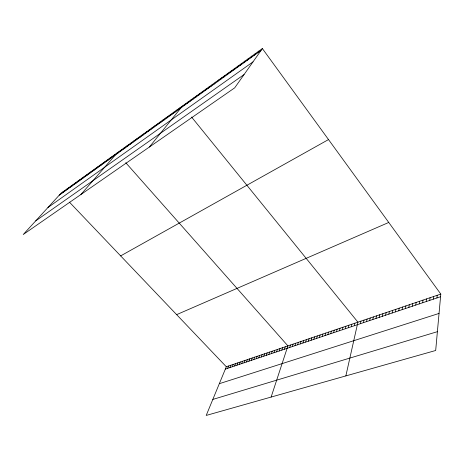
<?xml version="1.0" encoding="UTF-8"?>
<svg xmlns="http://www.w3.org/2000/svg" width="464" height="464" viewBox="0 0 464 464"><rect width="100%" height="100%" fill="white"/><g stroke="black" fill="none" stroke-linecap="round" stroke-linejoin="round"><path stroke-width="0.7" d="M440.8 294.077L435.684 350.488L206.207 415.437L226.31 366.757L440.8 294.077L262.375 48.563L60.981 193.273L23.2 234.546L234.697 87.847L262.375 48.563M436.937 297.958L437.192 295.295M433.341 299.164L433.614 296.508M429.768 300.365L430.058 297.714M426.225 301.559L426.532 298.909M422.71 302.737L423.029 300.098M419.218 303.914L419.549 301.275M415.75 305.08L416.098 302.447M412.305 306.24L412.67 303.607M408.888 307.388L409.265 304.761M405.495 308.525L405.884 305.909M402.126 309.662L402.526 307.046M398.779 310.787L399.197 308.171M395.456 311.901L395.885 309.297M392.155 313.014L392.602 310.41M388.884 314.116L389.337 311.512M385.63 315.207L386.1 312.614M382.4 316.291L382.881 313.705M379.192 317.37L379.685 314.783M376.008 318.443L376.513 315.862M372.841 319.505L373.358 316.929M369.698 320.566L370.231 317.991M366.577 321.616L367.123 319.041M363.48 322.654L364.031 320.09M360.4 323.692L360.963 321.129M345.854 375.91L357.918 322.161L191.557 117.027M354.31 325.74L354.89 323.188M351.289 326.755L351.886 324.203M348.296 327.764L348.899 325.218M345.32 328.761L345.935 326.221M342.362 329.753L342.989 327.219M339.428 330.745L340.066 328.21M336.51 331.725L337.154 329.196M333.61 332.7L334.266 330.177M330.733 333.668L331.4 331.151M327.868 334.631L328.547 332.114M325.026 335.582L325.716 333.077M322.207 336.533L322.903 334.028M319.4 337.479L320.108 334.973M316.616 338.413L317.33 335.919M313.844 339.346L314.569 336.852M311.095 340.269L311.825 337.78M308.363 341.191L309.099 338.703M305.643 342.101L306.391 339.625M302.946 343.012L303.7 340.535M300.266 343.911L301.026 341.44M297.598 344.81L298.369 342.339M294.953 345.697L295.73 343.232M292.32 346.585L293.109 344.126M289.704 347.461L290.499 345.007M271.121 397.062L287.912 345.883L125.773 162.725M284.444 349.23L285.256 346.782M281.805 350.117L282.622 347.675M279.177 351.004L280.001 348.563M276.567 351.88L277.402 349.444M273.975 352.75L274.816 350.326M271.394 353.62L272.246 351.196M268.836 354.479L269.688 352.06M266.29 355.337L267.154 352.918M263.761 356.184L264.631 353.771M261.249 357.031L262.125 354.624M258.75 357.872L259.631 355.465M256.267 358.707L257.16 356.306M253.802 359.536L254.695 357.141M251.349 360.36L252.254 357.97M248.913 361.178L249.823 358.794M246.488 361.995L247.405 359.612M244.081 362.802L245.004 360.424M241.692 363.608L242.62 361.236M239.314 364.408L240.248 362.036M236.947 365.203L237.893 362.836M234.598 365.992L235.55 363.631M232.267 366.775L233.218 364.42M229.947 367.558L230.904 365.203M227.638 368.335L228.601 365.986M257.549 52.925L258.848 51.098M254.04 55.442L255.351 53.615M250.56 57.942L251.882 56.103M247.109 60.419L248.443 58.574M243.687 62.872L245.038 61.022M240.294 65.302L241.657 63.452M236.936 67.715L238.31 65.859M233.601 70.11L234.987 68.243M230.295 72.477L231.693 70.609M227.018 74.832L228.427 72.958M223.77 77.163L225.191 75.284M220.545 79.472L221.978 77.592M217.355 81.763L218.793 79.878M214.182 84.036L215.638 82.151M211.039 86.292L212.506 84.402M207.924 88.531L209.397 86.629M204.833 90.747L206.318 88.844M201.77 92.945L203.261 91.043M198.731 95.126L200.233 93.218M195.715 97.289L197.223 95.375M192.722 99.435L194.242 97.521M189.753 101.564L191.284 99.644M186.812 103.675L188.349 101.755M183.889 105.769L185.438 103.849M149.367 147.036L182.549 105.92M178.124 109.91L179.684 107.979M175.27 111.957L176.842 110.026M172.44 113.987L174.023 112.05M169.638 116L171.222 114.063M166.849 117.995L168.444 116.058M164.088 119.979L165.689 118.036M161.344 121.945L162.957 120.002M155.927 125.831L157.551 123.888M158.624 123.894L160.242 121.951M153.248 127.757L154.877 125.808M150.591 129.659L152.227 127.71M147.952 131.556L149.594 129.601M145.336 133.429L146.984 131.48M142.738 135.297L144.391 133.342M140.157 137.147L141.816 135.186M135.059 140.807L136.729 138.846M137.599 138.98L139.264 137.025M132.536 142.61L134.212 140.65M130.036 144.408L131.718 142.448M127.548 146.189L129.236 144.229M122.635 149.715L124.335 147.749M125.083 147.958L126.776 145.998M120.205 151.461L121.91 149.495M117.792 153.19L119.503 151.223M112.949 156.664L114.666 154.698M80.898 194.526L117.114 152.94M110.519 158.41L112.242 156.443M105.711 161.861L107.439 159.889M108.106 160.144L109.829 158.172M103.333 163.566L105.067 161.6M98.629 166.941L100.369 164.969M100.972 165.259L102.712 163.287M96.303 168.612L98.049 166.64M91.698 171.912L93.455 169.94M93.989 170.265L95.741 168.299M87.162 175.166L88.92 173.194M89.419 173.548L91.182 171.576M84.918 176.778L86.681 174.806M80.475 179.962L82.25 177.99M82.685 178.379L84.454 176.407M76.096 183.106L77.877 181.134M78.277 181.54L80.052 179.568M71.781 186.203L73.561 184.231M73.927 184.66L75.713 182.688M67.518 189.26L69.31 187.288M69.641 187.734L71.427 185.768M63.319 192.27L65.117 190.304M65.412 190.768L67.205 188.802M61.242 193.761L63.04 191.794M59.177 195.24L261.093 50.385M47.931 207.53L253.002 61.869M35.716 220.876L244.047 74.576M120.657 255.896L328.512 139.565M176.639 314.638L388.745 222.453M225.342 369.106L440.556 296.74M219.315 383.693L439.043 313.432M212.819 399.429L437.39 331.673M69.432 202.147L226.31 366.757"/></g></svg>
